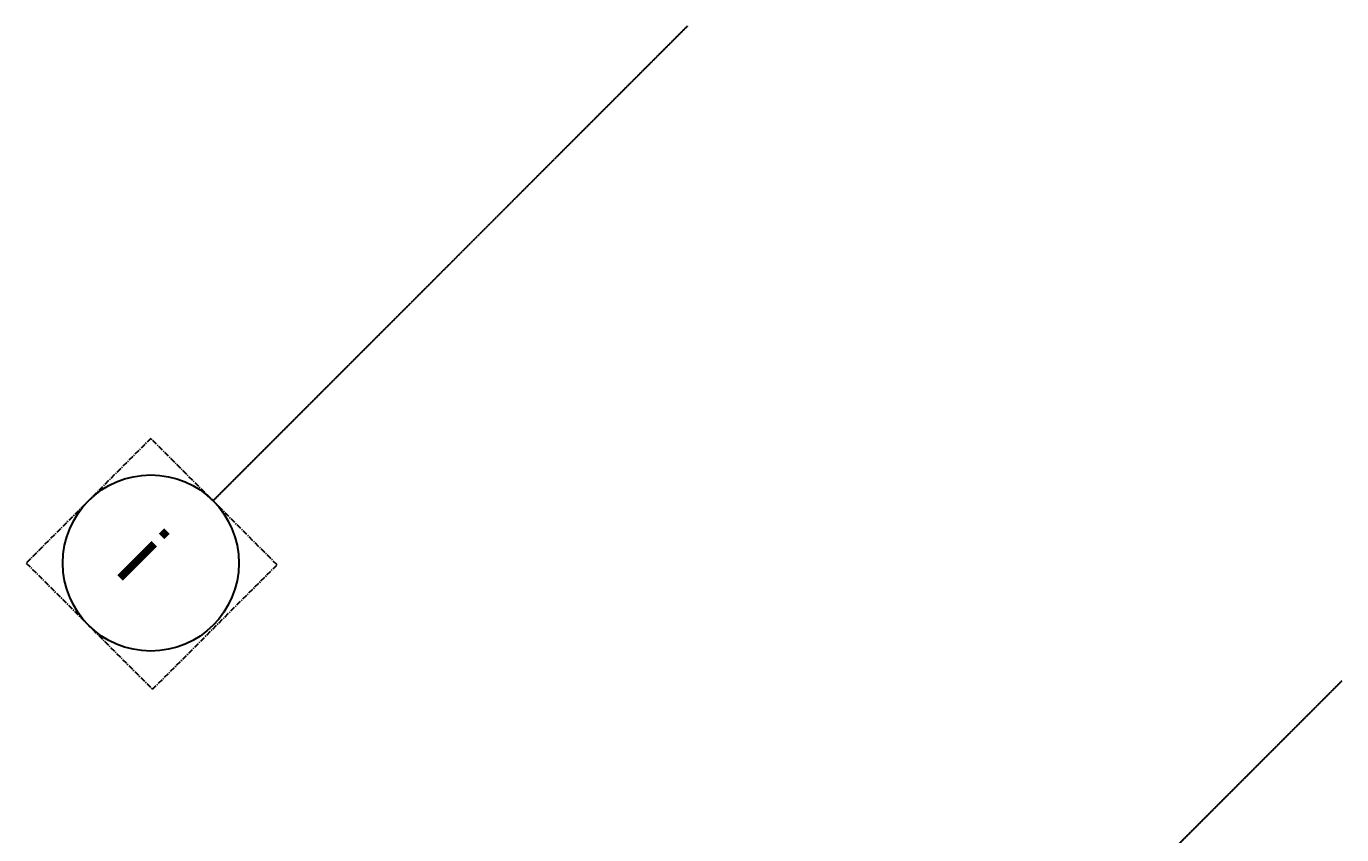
# Model space of a CAD drawing. Header units: inches. Extents: x 751443 to 884462, y -58136 to 349881.
# Drawn here: x 793724 to 801569, y -34863 to -30043 of the extents above; entities that cross this region are included whole.
import ezdxf

# ---------------------------------------------------------------- set-up
doc = ezdxf.new("R2010")
doc.units = ezdxf.units.IN
doc.header["$MEASUREMENT"] = 0
doc.linetypes.add('CENTER', pattern=[50.8, 31.75, -6.35, 6.35, -6.35])
doc.layers.add('AXES', color=8, linetype='CENTER')
doc.styles.get("Standard").update_dxf_attribs({"font": 'arial.ttf'})

# ---------------------------------------------------------------- blocks, each defined once
blk = doc.blocks.new('A$C689A498D')
at = {"layer": 'AXES', "linetype": 'CENTER', "ltscale": 0.03}
for p, q in [((39376.7, -31008.9), (36548.2, -33837.4)), ((43279.9, -34912.2), (40451.5, -37740.6))]:
    blk.add_line(p, q, dxfattribs=at)
at = {"layer": 'AXES'}
blk.add_lwpolyline([(36177, -33466.1), (35434.5, -34208.6), (36187.6, -34961.7), (36930.1, -34219.2)], close=True, dxfattribs=at)
at = {"layer": 'AXES', "linetype": 'Continuous'}
blk.add_circle((36177, -34208.6), 525, dxfattribs=at)
at = {"layer": 'AXES'}
blk.add_text('i', height=375, rotation=315, dxfattribs=at).set_placement((35953.3, -34256.5))

msp = doc.modelspace()

# ---------------------------------------------------------------- block references
msp.add_blockref('A$C689A498D', (758289.3, 965.6))

doc.saveas('drawing.dxf')
